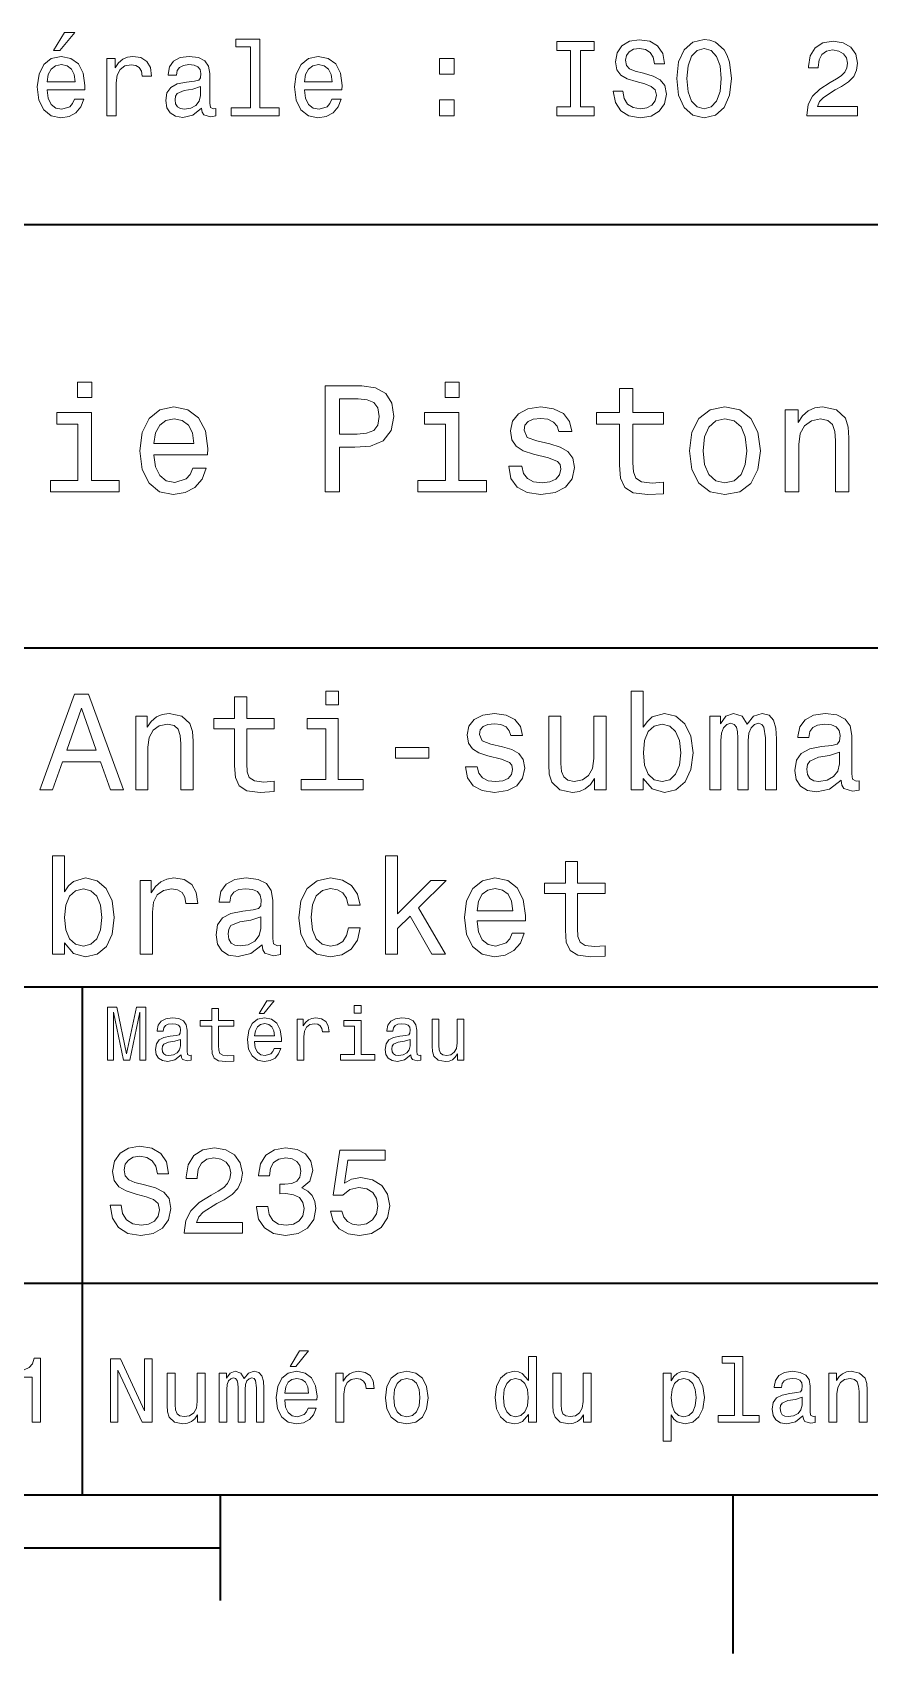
# Model space of a CAD drawing. Extents: x 0 to 297, y 0 to 210.
# Drawn here: x 189.6 to 229.2, y 2.5 to 79.1 of the extents above; entities that cross this region are included whole.
import ezdxf

# ---------------------------------------------------------------- set-up
doc = ezdxf.new("R2010")
doc.units = 0

msp = doc.modelspace()

# ---------------------------------------------------------------- linework, layer by layer
at = {"color": 7, "lineweight": 35}
for p, q in [((97, 70), (287, 70)), ((162, 50), (287, 50)), ((162, 34), (287, 34)), ((162, 20), (287, 20)), ((10, 10), (287, 10)), ((97, 10), (287, 10)), ((98.5, 7.5), (198.5, 7.5))]:
    msp.add_line(p, q, dxfattribs=at)
at = {"color": 7, "lineweight": 35, "ltscale": 0.35}
msp.add_line((192, 20), (192, 34), dxfattribs=at)
at = {"color": 7, "lineweight": 35, "ltscale": 0.25}
msp.add_line((192, 10), (192, 20), dxfattribs=at)
at = {"color": 7, "lineweight": 35, "ltscale": 0.125}
msp.add_line((198.5, 10), (198.5, 5), dxfattribs=at)
at = {"color": 7, "lineweight": 35, "ltscale": 0.1875}
msp.add_line((222.699997, 10), (222.699997, 2.5), dxfattribs=at)
at = {"color": 7, "lineweight": 13}
for points in [[(190.638321, 78.219742), (190.935883, 78.219742), (191.636887, 79.077087), (191.142639, 79.077087)], [(199.932983, 78.391212), (199.932983, 75.516571), (199.020172, 75.516571), (199.020172, 75.143372), (201.284576, 75.143372), (201.284576, 75.516571), (200.376801, 75.516571), (200.376801, 78.764412), (199.23703, 78.764412), (199.23703, 78.391212)], [(215.042496, 75.567001), (214.396973, 75.567001), (214.396973, 75.143372), (216.152008, 75.143372), (216.152008, 75.567001), (215.50647, 75.567001), (215.50647, 78.219742), (216.152008, 78.219742), (216.152008, 78.643372), (214.396973, 78.643372), (214.396973, 78.219742), (215.042496, 78.219742)], [(217.513672, 76.298271), (217.054749, 76.298271), (217.155609, 75.763687), (217.407776, 75.370316), (217.796097, 75.133286), (218.320587, 75.047554), (218.840057, 75.128242), (219.228378, 75.350143), (219.475494, 75.698128), (219.566269, 76.157059), (219.490631, 76.570602), (219.278809, 76.837898), (218.935867, 77.014412), (218.476929, 77.145531), (218.083557, 77.241356), (217.826355, 77.352303), (217.680115, 77.513687), (217.634705, 77.765854), (217.680115, 77.992798), (217.811218, 78.164268), (218.012955, 78.280258), (218.290344, 78.320602), (218.572754, 78.270172), (218.794647, 78.134003), (218.940918, 77.907059), (219.011505, 77.599426), (219.470459, 77.599426), (219.470459, 77.609512), (219.389755, 78.083572), (219.152725, 78.4366), (218.779526, 78.658501), (218.275208, 78.734146), (217.82132, 78.658501), (217.468292, 78.446686), (217.241333, 78.118874), (217.160645, 77.695244), (217.226212, 77.317001), (217.417847, 77.059799), (217.720459, 76.888329), (218.134003, 76.757202), (218.542496, 76.641212), (218.850128, 76.530258), (219.036743, 76.368874), (219.102295, 76.106628), (219.041779, 75.83934), (218.885437, 75.637611), (218.648407, 75.511528), (218.340759, 75.471184), (217.997833, 75.526657), (217.73558, 75.688042), (217.569153, 75.950287)], [(220.050415, 76.893372), (220.141205, 76.106628), (220.403442, 75.526657), (220.811951, 75.168587), (221.346527, 75.047554), (221.876068, 75.168587), (222.289612, 75.526657), (222.546814, 76.106628), (222.642639, 76.893372), (222.546814, 77.675072), (222.435867, 77.992798), (222.289612, 78.255043), (221.876068, 78.613113), (221.623901, 78.703888), (221.346527, 78.739197), (220.806915, 78.613113), (220.398407, 78.260086), (220.141205, 77.680115)], [(220.534576, 76.893372), (220.590057, 77.503601), (220.75647, 77.952446), (221.013672, 78.224785), (221.346527, 78.320602), (221.674347, 78.224785), (221.931549, 77.947403), (222.097977, 77.498558), (222.158493, 76.893372), (222.097977, 76.283142), (221.931549, 75.834297), (221.674347, 75.561958), (221.346527, 75.471184), (221.013672, 75.561958), (220.75647, 75.834297), (220.590057, 76.278099)], [(226.188034, 75.143372), (228.593658, 75.143372), (228.593658, 75.577087), (226.692352, 75.577087), (226.798279, 75.814117), (226.979828, 76.010803), (227.539612, 76.368874), (227.837173, 76.520172), (228.170029, 76.73703), (228.407059, 76.989197), (228.543228, 77.286743), (228.593658, 77.624641), (228.507919, 78.048271), (228.270889, 78.381126), (227.907776, 78.592941), (227.438751, 78.668587), (226.954605, 78.582855), (226.586456, 78.345818), (226.349426, 77.967583), (226.268738, 77.4683), (226.268738, 77.397697), (226.727661, 77.397697), (226.727661, 77.438042), (226.773041, 77.780983), (226.90921, 78.033142), (227.126068, 78.194527), (227.413544, 78.25), (227.706055, 78.19957), (227.922913, 78.073486), (228.064117, 77.876801), (228.114548, 77.629684), (228.079254, 77.397697), (227.983429, 77.201012), (227.822052, 77.029541), (227.600143, 76.878242), (227.302582, 76.716858), (226.80835, 76.404175), (226.460373, 76.071327), (226.253601, 75.66787), (226.188034, 75.158501)], [(190.330688, 76.368874), (192.105896, 76.368874), (192.110947, 76.575645), (192.030258, 77.155617), (191.80835, 77.58934), (191.455322, 77.851585), (190.986313, 77.947403), (190.527374, 77.846542), (190.174347, 77.564117), (189.947403, 77.105186), (189.866714, 76.5), (189.942352, 75.879684), (190.169312, 75.425789), (190.517288, 75.143372), (190.971176, 75.047554), (191.364548, 75.113113), (191.687317, 75.284584), (191.924347, 75.556915), (192.060516, 75.920029), (191.62175, 75.920029), (191.530975, 75.7183), (191.399857, 75.567001), (191.026657, 75.445969), (190.739197, 75.501442), (190.522339, 75.677956), (190.381119, 75.965416), (190.330688, 76.353745)], [(190.330688, 76.742073), (190.386169, 77.090057), (190.522339, 77.34726), (190.729095, 77.503601), (191.001434, 77.559074), (191.268738, 77.503601), (191.475494, 77.34726), (191.601578, 77.090057), (191.646973, 76.742073)], [(193.144806, 75.143372), (193.588608, 75.143372), (193.588608, 76.691643), (193.634003, 77.064842), (193.770172, 77.33213), (193.992065, 77.493515), (194.289612, 77.548988), (194.51152, 77.513687), (194.677948, 77.412827), (194.778809, 77.241356), (194.814117, 77.009369), (195.26297, 77.009369), (195.202454, 77.41787), (195.036011, 77.710373), (194.758636, 77.886887), (194.380402, 77.947403), (194.123199, 77.907059), (193.901291, 77.806198), (193.704605, 77.634727), (193.548264, 77.40274), (193.548264, 77.851585), (193.144806, 77.851585)], [(197.623199, 75.496399), (197.623199, 75.48127), (197.648407, 75.309799), (197.72406, 75.188759), (198.041779, 75.092941), (198.288895, 75.133286), (198.288895, 75.476227), (198.182983, 75.461098), (198.041779, 75.526657), (198.016571, 75.728386), (198.016571, 77.130402), (197.956055, 77.488472), (197.779541, 77.740631), (197.471893, 77.89193), (197.038177, 77.947403), (196.614548, 77.886887), (196.301865, 77.715416), (196.105179, 77.448128), (196.039612, 77.0951), (196.039612, 77.064842), (196.438034, 77.064842), (196.473343, 77.276657), (196.58429, 77.427956), (196.765839, 77.51873), (197.023041, 77.554031), (197.270172, 77.528816), (197.446686, 77.453171), (197.552582, 77.322044), (197.587891, 77.140488), (197.567719, 76.928673), (197.48703, 76.822769), (197.285294, 76.772331), (196.907059, 76.731987), (196.473343, 76.641212), (196.165695, 76.479828), (195.984146, 76.227669), (195.928665, 75.854469), (195.979095, 75.521614), (196.135437, 75.274498), (196.387604, 75.118156), (196.73558, 75.062683), (197.204605, 75.168587)], [(202.474777, 76.368874), (204.25, 76.368874), (204.255035, 76.575645), (204.174347, 77.155617), (203.952438, 77.58934), (203.599411, 77.851585), (203.130402, 77.947403), (202.671463, 77.846542), (202.318436, 77.564117), (202.091492, 77.105186), (202.010803, 76.5), (202.086456, 75.879684), (202.313385, 75.425789), (202.661377, 75.143372), (203.115265, 75.047554), (203.508636, 75.113113), (203.831406, 75.284584), (204.068436, 75.556915), (204.204605, 75.920029), (203.765839, 75.920029), (203.675064, 75.7183), (203.543945, 75.567001), (203.170746, 75.445969), (202.88327, 75.501442), (202.666412, 75.677956), (202.525208, 75.965416), (202.474777, 76.353745)], [(202.474777, 76.742073), (202.530243, 77.090057), (202.666412, 77.34726), (202.873199, 77.503601), (203.145523, 77.559074), (203.412811, 77.503601), (203.619598, 77.34726), (203.745667, 77.090057), (203.791061, 76.742073)], [(208.854462, 77.100143), (209.550415, 77.100143), (209.550415, 77.851585), (208.854462, 77.851585)], [(197.572754, 76.091499), (197.512238, 75.829254), (197.350861, 75.627518), (197.10878, 75.496399), (196.811234, 75.451012), (196.619598, 75.476227), (196.483429, 75.556915), (196.39769, 75.698128), (196.372467, 75.894814), (196.392639, 76.071327), (196.473343, 76.197403), (196.796112, 76.338615), (197.204605, 76.399132), (197.572754, 76.520172)], [(208.854462, 75.143372), (209.550415, 75.143372), (209.550415, 75.894814), (208.854462, 75.894814)], [(192.439484, 62.554031), (191.769455, 62.554031), (191.769455, 61.833572), (192.439484, 61.833572)], [(203.462524, 57.381123), (204.125351, 57.381123), (204.125351, 59.492073), (204.860229, 59.492073), (205.602295, 59.528095), (206.193085, 59.780258), (206.574921, 60.270172), (206.704605, 60.940201), (206.603745, 61.559795), (206.315552, 62.013687), (205.840057, 62.287464), (205.191635, 62.381123), (203.462524, 62.381123)], [(209.788177, 62.554031), (209.118149, 62.554031), (209.118149, 61.833572), (209.788177, 61.833572)], [(217.353027, 60.579971), (217.353027, 58.64193), (217.396255, 58.015129), (217.597992, 57.582851), (218.001434, 57.330688), (218.685883, 57.244236), (219.43515, 57.280258), (219.43515, 57.827808), (218.887604, 57.78458), (218.390488, 57.842216), (218.123917, 58.022331), (218.008652, 58.324928), (217.98703, 58.75), (217.98703, 60.579971), (219.43515, 60.579971), (219.43515, 61.120316), (217.98703, 61.120316), (217.98703, 62.251438), (217.353027, 62.251438), (217.353027, 61.120316), (216.257935, 61.120316), (216.257935, 60.579971)], [(195.37175, 59.131844), (197.907776, 59.131844), (197.914978, 59.427231), (197.799713, 60.255764), (197.482712, 60.875359), (196.978378, 61.25), (196.30835, 61.386887), (195.65274, 61.242794), (195.148407, 60.839336), (194.824203, 60.183716), (194.708923, 59.319164), (194.817001, 58.432995), (195.141205, 57.78458), (195.638321, 57.381123), (196.286743, 57.244236), (196.848694, 57.337894), (197.309799, 57.582851), (197.648407, 57.971901), (197.842941, 58.490631), (197.216141, 58.490631), (197.086456, 58.20245), (196.899139, 57.986309), (196.365997, 57.8134), (195.955322, 57.892651), (195.645538, 58.14481), (195.443802, 58.555473), (195.37175, 59.110229)], [(205.01152, 61.76873), (205.443802, 61.725502), (205.760803, 61.588615), (205.94812, 61.336452), (206.01297, 60.940201), (205.940918, 60.522331), (205.746399, 60.270172), (205.414978, 60.140488), (204.96109, 60.104465), (204.125351, 60.104465), (204.125351, 61.76873)], [(214.060516, 59.636166), (213.44812, 59.780258), (212.994232, 59.945965), (212.842941, 60.28458), (212.886169, 60.522331), (213.03746, 60.695244), (213.282425, 60.803314), (213.635437, 60.846542), (213.97406, 60.803314), (214.240631, 60.67363), (214.413544, 60.479107), (214.485596, 60.219738), (215.105194, 60.219738), (215.105194, 60.23415), (214.997116, 60.70245), (214.701721, 61.069885), (214.240631, 61.30043), (213.635437, 61.386887), (213.023056, 61.30043), (212.57637, 61.062679), (212.29538, 60.709652), (212.208939, 60.262966), (212.273773, 59.830688), (212.475494, 59.528095), (212.806915, 59.311958), (213.289627, 59.16066), (213.995682, 58.987751), (214.427948, 58.807636), (214.543228, 58.663544), (214.586456, 58.447407), (214.521606, 58.180836), (214.348694, 57.979107), (214.067719, 57.849422), (213.693085, 57.806194), (213.296829, 57.849422), (213.008636, 58.000721), (212.814117, 58.245674), (212.734863, 58.584293), (212.122482, 58.584293), (212.223343, 58.007923), (212.518738, 57.590057), (212.98703, 57.337894), (213.635437, 57.244236), (214.312683, 57.337894), (214.809799, 57.590057), (215.112396, 57.993515), (215.220459, 58.519451), (215.141205, 58.973343), (214.917862, 59.283138), (214.55043, 59.484871)], [(220.65274, 59.311958), (220.768005, 58.432995), (221.099426, 57.78458), (221.625366, 57.381123), (222.331421, 57.244236), (223.030258, 57.381123), (223.556198, 57.777374), (223.887604, 58.425793), (224.010086, 59.311958), (223.887604, 60.190922), (223.556198, 60.846542), (223.030258, 61.242794), (222.331421, 61.386887), (221.625366, 61.242794), (221.099426, 60.839336), (220.768005, 60.190922)], [(225.177246, 57.381123), (225.811249, 57.381123), (225.811249, 59.614552), (225.876083, 60.12608), (226.085022, 60.500717), (226.409225, 60.731266), (226.841507, 60.817722), (227.187317, 60.745674), (227.403458, 60.551151), (227.511536, 60.226944), (227.547546, 59.794666), (227.547546, 57.381123), (228.181564, 57.381123), (228.181564, 59.924351), (228.15274, 60.435879), (228.023056, 60.86095), (227.597992, 61.25), (226.935165, 61.386887), (226.567719, 61.336452), (226.257935, 61.199566), (225.991364, 60.969017), (225.782425, 60.659222), (225.782425, 61.25), (225.177246, 61.25)], [(192.417862, 57.914265), (192.417862, 61.120316), (190.789627, 61.120316), (190.789627, 60.579971), (191.783859, 60.579971), (191.783859, 57.914265), (190.48703, 57.914265), (190.48703, 57.381123), (193.729111, 57.381123), (193.729111, 57.914265)], [(195.37175, 59.664986), (195.451004, 60.162102), (195.645538, 60.529537), (195.940918, 60.75288), (196.329971, 60.83213), (196.711807, 60.75288), (197.007202, 60.529537), (197.187317, 60.162102), (197.252167, 59.664986)], [(209.766571, 57.914265), (209.766571, 61.120316), (208.138321, 61.120316), (208.138321, 60.579971), (209.132568, 60.579971), (209.132568, 57.914265), (207.835724, 57.914265), (207.835724, 57.381123), (211.077805, 57.381123), (211.077805, 57.914265)], [(221.301147, 59.319164), (221.365997, 59.967579), (221.567719, 60.435879), (221.891937, 60.72406), (222.331421, 60.824928), (222.763687, 60.72406), (223.087891, 60.443081), (223.289627, 59.967579), (223.361679, 59.319164), (223.289627, 58.663544), (223.087891, 58.188038), (222.763687, 57.899853), (222.331421, 57.806194), (221.891937, 57.899853), (221.567719, 58.188038), (221.365997, 58.663544)], [(189.980545, 43.304756), (190.577087, 43.304756), (191.05043, 44.627522), (192.846542, 44.627522), (193.319885, 43.304756), (193.929398, 43.304756), (192.282425, 47.811241), (191.621033, 47.811241)], [(199.181549, 46.18372), (199.181549, 44.439484), (199.220459, 43.875362), (199.402023, 43.486313), (199.765137, 43.259369), (200.381119, 43.181557), (201.055481, 43.213978), (201.055481, 43.706772), (200.562683, 43.66787), (200.11528, 43.719742), (199.875366, 43.881847), (199.771606, 44.154179), (199.752167, 44.536743), (199.752167, 46.18372), (201.055481, 46.18372), (201.055481, 46.670029), (199.752167, 46.670029), (199.752167, 47.688042), (199.181549, 47.688042), (199.181549, 46.670029), (198.195969, 46.670029), (198.195969, 46.18372)], [(204.083572, 47.960377), (203.480545, 47.960377), (203.480545, 47.311962), (204.083572, 47.311962)], [(218.471893, 43.842941), (218.893372, 43.343662), (219.470459, 43.181557), (220.015137, 43.304756), (220.44957, 43.674355), (220.721893, 44.264412), (220.825653, 45.048992), (220.721893, 45.833576), (220.443085, 46.417149), (220.015137, 46.780262), (219.470459, 46.909943), (218.899857, 46.741356), (218.666428, 46.533863), (218.471893, 46.255043), (218.471893, 47.960377), (217.901291, 47.960377), (217.901291, 43.304756), (218.471893, 43.304756)], [(191.257919, 45.178677), (191.951736, 47.162827), (192.645538, 45.178677)], [(194.51297, 43.304756), (195.083572, 43.304756), (195.083572, 45.314842), (195.141937, 45.775219), (195.329971, 46.112392), (195.621765, 46.319885), (196.010803, 46.397697), (196.322052, 46.332855), (196.516571, 46.157784), (196.613831, 45.865997), (196.646255, 45.476948), (196.646255, 43.304756), (197.216858, 43.304756), (197.216858, 45.593662), (197.190918, 46.054035), (197.074203, 46.4366), (196.69165, 46.786743), (196.095108, 46.909943), (195.764404, 46.864555), (195.485596, 46.741356), (195.245682, 46.533863), (195.057632, 46.255043), (195.057632, 46.786743), (194.51297, 46.786743)], [(211.832138, 45.334293), (211.280975, 45.463978), (210.872482, 45.613113), (210.736313, 45.91787), (210.775223, 46.131844), (210.911377, 46.287464), (211.131851, 46.384727), (211.44957, 46.423634), (211.754318, 46.384727), (211.994232, 46.268013), (212.149857, 46.092941), (212.214691, 45.859512), (212.772339, 45.859512), (212.772339, 45.872478), (212.675079, 46.293949), (212.409225, 46.624641), (211.994232, 46.832134), (211.44957, 46.909943), (210.898422, 46.832134), (210.496399, 46.618156), (210.243515, 46.300434), (210.16571, 45.898415), (210.22406, 45.509369), (210.405624, 45.237034), (210.703888, 45.042507), (211.138336, 44.906342), (211.773773, 44.750721), (212.162827, 44.588619), (212.266571, 44.458935), (212.305481, 44.264412), (212.247116, 44.024498), (212.091492, 43.842941), (211.838623, 43.726227), (211.501434, 43.687321), (211.144806, 43.726227), (210.885452, 43.862392), (210.710373, 44.082855), (210.639053, 44.387608), (210.087891, 44.387608), (210.17868, 43.868877), (210.444519, 43.492798), (210.865997, 43.26585), (211.44957, 43.181557), (212.059082, 43.26585), (212.506485, 43.492798), (212.778824, 43.855907), (212.876083, 44.32925), (212.804749, 44.737755), (212.603745, 45.016571), (212.273056, 45.198128)], [(216.714691, 46.786743), (216.144089, 46.786743), (216.144089, 44.776657), (216.079254, 44.309799), (215.891205, 43.972622), (215.599426, 43.765129), (215.216858, 43.700291), (214.912109, 43.752163), (214.717575, 43.907784), (214.607346, 44.173634), (214.581421, 44.549713), (214.581421, 46.786743), (214.010803, 46.786743), (214.010803, 44.497841), (214.030258, 44.037464), (214.153458, 43.6549), (214.529541, 43.304756), (215.132568, 43.181557), (215.456772, 43.226948), (215.735596, 43.343662), (215.97551, 43.54467), (216.170029, 43.836456), (216.170029, 43.304756), (216.714691, 43.304756)], [(221.610229, 43.304756), (222.135437, 43.304756), (222.135437, 45.632565), (222.167862, 45.982712), (222.265137, 46.235592), (222.414261, 46.384727), (222.608795, 46.443085), (222.764404, 46.391212), (222.868164, 46.261528), (222.920029, 46.041069), (222.939484, 45.749279), (222.939484, 43.304756), (223.432281, 43.304756), (223.432281, 45.632565), (223.464691, 45.976227), (223.561951, 46.229107), (223.717575, 46.384727), (223.912109, 46.443085), (224.067719, 46.391212), (224.171478, 46.261528), (224.236313, 45.749279), (224.236313, 43.304756), (224.761536, 43.304756), (224.761536, 45.710377), (224.729111, 46.209656), (224.625366, 46.59222), (224.417862, 46.825649), (224.080688, 46.909943), (223.68515, 46.780262), (223.380402, 46.404179), (223.140488, 46.773777), (222.738464, 46.909943), (222.368866, 46.780262), (222.115997, 46.417149), (222.115997, 46.786743), (221.610229, 46.786743)], [(227.809082, 43.758648), (227.809082, 43.739193), (227.841492, 43.518734), (227.938751, 43.363113), (228.34726, 43.239914), (228.664978, 43.291786), (228.664978, 43.732712), (228.528809, 43.713257), (228.34726, 43.79755), (228.314835, 44.056919), (228.314835, 45.859512), (228.23703, 46.319885), (228.010086, 46.644093), (227.614548, 46.838619), (227.056915, 46.909943), (226.512238, 46.832134), (226.110229, 46.611671), (225.857346, 46.268013), (225.773056, 45.814121), (225.773056, 45.775219), (226.285309, 45.775219), (226.330688, 46.04755), (226.473343, 46.242077), (226.706772, 46.358791), (227.03746, 46.404179), (227.355194, 46.371758), (227.582123, 46.274498), (227.718292, 46.105907), (227.763687, 45.872478), (227.737747, 45.600143), (227.634003, 45.463978), (227.374634, 45.399136), (226.888336, 45.347263), (226.330688, 45.230549), (225.93515, 45.023056), (225.701721, 44.698849), (225.630402, 44.219021), (225.695251, 43.791069), (225.896255, 43.473343), (226.220459, 43.272335), (226.667862, 43.201012), (227.270889, 43.337177)], [(204.064117, 43.784584), (204.064117, 46.670029), (202.598709, 46.670029), (202.598709, 46.18372), (203.493515, 46.18372), (203.493515, 43.784584), (202.32637, 43.784584), (202.32637, 43.304756), (205.244232, 43.304756), (205.244232, 43.784584)], [(220.242081, 45.048992), (220.177231, 44.46542), (220.002167, 44.037464), (219.723343, 43.778099), (219.373199, 43.693806), (218.990631, 43.778099), (218.711823, 44.037464), (218.536743, 44.458935), (218.478394, 45.048992), (218.536743, 45.632565), (218.711823, 46.054035), (218.990631, 46.306919), (219.373199, 46.397697), (219.723343, 46.306919), (220.002167, 46.04755), (220.177231, 45.626083)], [(206.780975, 44.789627), (208.350143, 44.789627), (208.350143, 45.301876), (206.780975, 45.301876)], [(227.744232, 44.523777), (227.666428, 44.1866), (227.458923, 43.927235), (227.14769, 43.758648), (226.765137, 43.700291), (226.518738, 43.732712), (226.343658, 43.836456), (226.233429, 44.018013), (226.201004, 44.270893), (226.226944, 44.497841), (226.330688, 44.659943), (226.745667, 44.841499), (227.270889, 44.919308), (227.744232, 45.074928)], [(191.14769, 36.068443), (191.569168, 35.569164), (192.146255, 35.407059), (192.690918, 35.530258), (193.125366, 35.899857), (193.39769, 36.489914), (193.501434, 37.274494), (193.39769, 38.059078), (193.118881, 38.642651), (192.690918, 39.005764), (192.146255, 39.135445), (191.575653, 38.966858), (191.342224, 38.759365), (191.14769, 38.480545), (191.14769, 40.185879), (190.577087, 40.185879), (190.577087, 35.530258), (191.14769, 35.530258)], [(206.301147, 35.530258), (206.871765, 35.530258), (206.871765, 36.755764), (207.468292, 37.332851), (208.492798, 35.530258), (209.134735, 35.530258), (207.857346, 37.728386), (209.167145, 39.012245), (208.447403, 39.012245), (206.871765, 37.443081), (206.871765, 40.185879), (206.301147, 40.185879)], [(214.795395, 38.409222), (214.795395, 36.664986), (214.83429, 36.100864), (215.015854, 35.711815), (215.378967, 35.484871), (215.994965, 35.407059), (216.669312, 35.43948), (216.669312, 35.932274), (216.176514, 35.893372), (215.729111, 35.945244), (215.489197, 36.107349), (215.385452, 36.379681), (215.365997, 36.762245), (215.365997, 38.409222), (216.669312, 38.409222), (216.669312, 38.895531), (215.365997, 38.895531), (215.365997, 39.913544), (214.795395, 39.913544), (214.795395, 38.895531), (213.809799, 38.895531), (213.809799, 38.409222)], [(194.726944, 35.530258), (195.297546, 35.530258), (195.297546, 37.520893), (195.355911, 38.000721), (195.530975, 38.344379), (195.816284, 38.551872), (196.198853, 38.623199), (196.484146, 38.577808), (196.69812, 38.448124), (196.827805, 38.227665), (196.873199, 37.929394), (197.450287, 37.929394), (197.372482, 38.454609), (197.158508, 38.830692), (196.80188, 39.057636), (196.315567, 39.135445), (195.984863, 39.083572), (195.69957, 38.953888), (195.446686, 38.733429), (195.245682, 38.435158), (195.245682, 39.012245), (194.726944, 39.012245)], [(200.484863, 35.98415), (200.484863, 35.964695), (200.517288, 35.744236), (200.614548, 35.588615), (201.023056, 35.465416), (201.340775, 35.517288), (201.340775, 35.958214), (201.204605, 35.938759), (201.023056, 36.023052), (200.990631, 36.282421), (200.990631, 38.085014), (200.912827, 38.545387), (200.685883, 38.869595), (200.290344, 39.064121), (199.732712, 39.135445), (199.188034, 39.057636), (198.786026, 38.837173), (198.533142, 38.493515), (198.448853, 38.039623), (198.448853, 38.000721), (198.96109, 38.000721), (199.006485, 38.273052), (199.149139, 38.467579), (199.382568, 38.584293), (199.713257, 38.629681), (200.030975, 38.59726), (200.257919, 38.5), (200.394089, 38.331409), (200.439484, 38.09798), (200.413544, 37.825645), (200.309799, 37.68948), (200.05043, 37.624638), (199.564117, 37.572765), (199.006485, 37.456051), (198.610947, 37.248558), (198.377518, 36.924351), (198.306198, 36.444523), (198.371033, 36.016571), (198.572052, 35.698845), (198.896255, 35.497837), (199.343658, 35.426514), (199.946686, 35.562679)], [(204.53746, 37.858067), (205.101593, 37.858067), (204.984863, 38.376801), (204.706055, 38.785301), (204.271606, 39.038185), (203.707489, 39.135445), (203.085022, 39.005764), (202.611664, 38.642651), (202.3134, 38.052593), (202.209656, 37.261528), (202.306915, 36.476944), (202.598709, 35.893372), (203.059082, 35.530258), (203.688034, 35.407059), (204.245682, 35.504322), (204.680115, 35.776657), (204.978394, 36.204609), (205.108063, 36.775215), (204.5634, 36.775215), (204.466141, 36.412102), (204.284576, 36.139767), (204.025223, 35.97118), (203.707489, 35.919308), (203.311966, 36.003601), (203.026657, 36.262966), (202.851593, 36.684437), (202.793228, 37.280979), (202.851593, 37.864552), (203.033142, 38.286022), (203.324921, 38.545387), (203.707489, 38.636166), (204.044662, 38.577808), (204.297546, 38.428673), (204.466141, 38.182274)], [(210.626083, 37.105907), (212.908508, 37.105907), (212.914978, 37.371758), (212.811249, 38.117435), (212.52594, 38.675072), (212.072052, 39.012245), (211.469025, 39.135445), (210.878967, 39.005764), (210.425079, 38.642651), (210.133286, 38.052593), (210.029541, 37.274494), (210.126801, 36.476944), (210.418594, 35.893372), (210.865997, 35.530258), (211.44957, 35.407059), (211.955338, 35.491352), (212.370316, 35.711815), (212.675079, 36.061958), (212.850143, 36.528816), (212.286026, 36.528816), (212.169312, 36.269451), (212.000717, 36.074928), (211.520889, 35.919308), (211.151306, 35.990631), (210.872482, 36.217579), (210.690918, 36.587173), (210.626083, 37.086452)], [(192.917862, 37.274494), (192.853027, 36.690922), (192.677948, 36.262966), (192.399139, 36.003601), (192.048996, 35.919308), (191.666428, 36.003601), (191.387604, 36.262966), (191.21254, 36.684437), (191.154175, 37.274494), (191.21254, 37.858067), (191.387604, 38.279537), (191.666428, 38.532421), (192.048996, 38.623199), (192.399139, 38.532421), (192.677948, 38.273052), (192.853027, 37.851585)], [(210.626083, 37.585735), (210.697403, 38.033138), (210.872482, 38.363831), (211.138336, 38.564842), (211.48848, 38.636166), (211.832138, 38.564842), (212.097992, 38.363831), (212.260086, 38.033138), (212.318451, 37.585735)], [(200.420029, 36.749279), (200.342224, 36.412102), (200.13472, 36.152737), (199.823486, 35.98415), (199.440918, 35.925793), (199.194519, 35.958214), (199.019455, 36.061958), (198.909225, 36.243515), (198.876801, 36.496395), (198.90274, 36.723343), (199.006485, 36.885445), (199.421463, 37.067001), (199.946686, 37.14481), (200.420029, 37.30043)], [(193.183716, 30.530979), (193.46109, 30.530979), (193.46109, 32.80043), (193.929398, 30.530979), (194.239197, 30.530979), (194.703888, 32.80043), (194.703888, 30.530979), (194.984863, 30.530979), (194.984863, 33.030979), (194.545395, 33.030979), (194.08429, 30.826368), (193.626801, 33.030979), (193.183716, 33.030979)], [(198.100861, 32.130402), (198.100861, 31.161383), (198.122482, 30.847982), (198.223343, 30.631844), (198.425079, 30.505762), (198.767288, 30.462536), (199.141937, 30.480547), (199.141937, 30.754322), (198.868149, 30.732708), (198.619598, 30.761526), (198.486313, 30.851583), (198.42868, 31.002882), (198.417862, 31.215418), (198.417862, 32.130402), (199.141937, 32.130402), (199.141937, 32.400574), (198.417862, 32.400574), (198.417862, 32.966137), (198.100861, 32.966137), (198.100861, 32.400574), (197.553314, 32.400574), (197.553314, 32.130402)], [(200.341492, 32.728386), (200.554031, 32.728386), (201.054749, 33.340778), (200.701736, 33.340778)], [(205.161377, 33.117435), (204.82637, 33.117435), (204.82637, 32.757202), (205.161377, 32.757202)], [(196.656342, 30.78314), (196.656342, 30.772333), (196.674347, 30.649855), (196.728394, 30.5634), (196.955338, 30.494957), (197.131851, 30.523775), (197.131851, 30.768732), (197.056198, 30.757925), (196.955338, 30.804754), (196.937317, 30.948847), (196.937317, 31.950287), (196.894089, 32.206051), (196.768005, 32.386166), (196.548264, 32.494236), (196.23848, 32.533859), (195.935883, 32.490635), (195.71254, 32.368156), (195.572052, 32.177231), (195.525223, 31.925072), (195.525223, 31.903458), (195.809799, 31.903458), (195.835022, 32.054756), (195.914261, 32.162823), (196.043945, 32.227665), (196.227661, 32.25288), (196.404175, 32.234871), (196.530258, 32.180836), (196.605911, 32.087173), (196.631119, 31.957493), (196.616714, 31.806194), (196.559082, 31.730547), (196.414978, 31.694523), (196.144806, 31.665705), (195.835022, 31.600864), (195.61528, 31.48559), (195.485596, 31.305475), (195.445969, 31.038904), (195.481995, 30.801151), (195.593658, 30.62464), (195.773773, 30.512968), (196.022339, 30.473343), (196.357346, 30.54899)], [(200.121765, 31.40634), (201.389771, 31.40634), (201.393372, 31.554033), (201.335739, 31.9683), (201.177231, 32.278099), (200.925079, 32.465416), (200.590057, 32.533859), (200.262253, 32.461815), (200.010086, 32.260086), (199.847977, 31.932276), (199.790344, 31.5), (199.844376, 31.056915), (200.006485, 30.732708), (200.255051, 30.530979), (200.579254, 30.462536), (200.860229, 30.509365), (201.090775, 30.631844), (201.260086, 30.826368), (201.357346, 31.085733), (201.043945, 31.085733), (200.979111, 30.941643), (200.885452, 30.833572), (200.618881, 30.747118), (200.413544, 30.786743), (200.258652, 30.912823), (200.157776, 31.118155), (200.121765, 31.395533)], [(200.121765, 31.672911), (200.161377, 31.921469), (200.258652, 32.105186), (200.406342, 32.216858), (200.600861, 32.256485), (200.791794, 32.216858), (200.939484, 32.105186), (201.029541, 31.921469), (201.061966, 31.672911)], [(202.131851, 30.530979), (202.448853, 30.530979), (202.448853, 31.636887), (202.481262, 31.903458), (202.578537, 32.094379), (202.73703, 32.209652), (202.94957, 32.249279), (203.108063, 32.224064), (203.226944, 32.152016), (203.298996, 32.029537), (203.324203, 31.863832), (203.644806, 31.863832), (203.601593, 32.155621), (203.482712, 32.364552), (203.284576, 32.490635), (203.014404, 32.533859), (202.830688, 32.505043), (202.672195, 32.432995), (202.531708, 32.310516), (202.420029, 32.144814), (202.420029, 32.465416), (202.131851, 32.465416)], [(205.150574, 30.79755), (205.150574, 32.400574), (204.336456, 32.400574), (204.336456, 32.130402), (204.833572, 32.130402), (204.833572, 30.79755), (204.185165, 30.79755), (204.185165, 30.530979), (205.806198, 30.530979), (205.806198, 30.79755)], [(207.499283, 30.78314), (207.499283, 30.772333), (207.517288, 30.649855), (207.57132, 30.5634), (207.798264, 30.494957), (207.974777, 30.523775), (207.974777, 30.768732), (207.899139, 30.757925), (207.798264, 30.804754), (207.780258, 30.948847), (207.780258, 31.950287), (207.73703, 32.206051), (207.610947, 32.386166), (207.391205, 32.494236), (207.081406, 32.533859), (206.778824, 32.490635), (206.555481, 32.368156), (206.414978, 32.177231), (206.368149, 31.925072), (206.368149, 31.903458), (206.65274, 31.903458), (206.677948, 32.054756), (206.757202, 32.162823), (206.886887, 32.227665), (207.070602, 32.25288), (207.247116, 32.234871), (207.373199, 32.180836), (207.448853, 32.087173), (207.47406, 31.957493), (207.459656, 31.806194), (207.402023, 31.730547), (207.257919, 31.694523), (206.987747, 31.665705), (206.677948, 31.600864), (206.458206, 31.48559), (206.328537, 31.305475), (206.28891, 31.038904), (206.324921, 30.801151), (206.4366, 30.62464), (206.616714, 30.512968), (206.86528, 30.473343), (207.200287, 30.54899)], [(210.010086, 32.465416), (209.693085, 32.465416), (209.693085, 31.348703), (209.657059, 31.089336), (209.552597, 30.902016), (209.390488, 30.786743), (209.177948, 30.750719), (209.008636, 30.779539), (208.900574, 30.865993), (208.83934, 31.013687), (208.824921, 31.222622), (208.824921, 32.465416), (208.507919, 32.465416), (208.507919, 31.193804), (208.518738, 30.93804), (208.587173, 30.725504), (208.796112, 30.530979), (209.131119, 30.462536), (209.311234, 30.487751), (209.466141, 30.552593), (209.599426, 30.664265), (209.707489, 30.826368), (209.707489, 30.530979), (210.010086, 30.530979)], [(196.620316, 31.208212), (196.577087, 31.020893), (196.461823, 30.876801), (196.28891, 30.78314), (196.07637, 30.750719), (195.939484, 30.768732), (195.842224, 30.826368), (195.780975, 30.927233), (195.76297, 31.067722), (195.777374, 31.193804), (195.835022, 31.283861), (196.065567, 31.384726), (196.357346, 31.427954), (196.620316, 31.514408)], [(207.463257, 31.208212), (207.420029, 31.020893), (207.304749, 30.876801), (207.131851, 30.78314), (206.919312, 30.750719), (206.782425, 30.768732), (206.68515, 30.826368), (206.623917, 30.927233), (206.605911, 31.067722), (206.620316, 31.193804), (206.677948, 31.283861), (206.908508, 31.384726), (207.200287, 31.427954), (207.463257, 31.514408)], [(193.824203, 23.680117), (193.299713, 23.680117), (193.414978, 23.069164), (193.703171, 22.619596), (194.146973, 22.348703), (194.746399, 22.250721), (195.340057, 22.342941), (195.783859, 22.596542), (196.066284, 22.994238), (196.170029, 23.518732), (196.083572, 23.991356), (195.841492, 24.296831), (195.44957, 24.49856), (194.925079, 24.648417), (194.47551, 24.757925), (194.181549, 24.884727), (194.014404, 25.069164), (193.96254, 25.357349), (194.014404, 25.616714), (194.164261, 25.812681), (194.394806, 25.945246), (194.711823, 25.991356), (195.034576, 25.933718), (195.288177, 25.778099), (195.455338, 25.518732), (195.536026, 25.167149), (196.060516, 25.167149), (196.060516, 25.178675), (195.968292, 25.720463), (195.697403, 26.12392), (195.270889, 26.377522), (194.694519, 26.463978), (194.175797, 26.377522), (193.772339, 26.135448), (193.51297, 25.760807), (193.420746, 25.276657), (193.495682, 24.844381), (193.714691, 24.550434), (194.060516, 24.354467), (194.533142, 24.204613), (195, 24.072046), (195.351578, 23.945246), (195.564835, 23.760807), (195.639771, 23.461096), (195.570602, 23.155621), (195.391937, 22.925074), (195.121033, 22.780981), (194.769455, 22.734871), (194.377518, 22.798271), (194.077805, 22.98271), (193.887604, 23.282421)], [(196.798264, 22.360231), (199.547546, 22.360231), (199.547546, 22.855909), (197.374634, 22.855909), (197.495682, 23.126802), (197.703171, 23.351585), (198.342941, 23.760807), (198.682999, 23.933718), (199.0634, 24.181557), (199.33429, 24.469742), (199.489914, 24.809799), (199.547546, 25.195967), (199.44957, 25.680117), (199.17868, 26.06052), (198.763687, 26.302595), (198.227661, 26.38905), (197.674347, 26.291067), (197.253601, 26.020174), (196.982712, 25.587896), (196.890488, 25.017292), (196.890488, 24.9366), (197.414978, 24.9366), (197.414978, 24.98271), (197.466858, 25.374641), (197.622482, 25.662825), (197.870316, 25.847263), (198.198853, 25.910664), (198.533142, 25.853027), (198.780975, 25.708935), (198.942368, 25.48415), (199, 25.201729), (198.959656, 24.9366), (198.850143, 24.711817), (198.66571, 24.51585), (198.412109, 24.342941), (198.072052, 24.158503), (197.507202, 23.801153), (197.109512, 23.42075), (196.873199, 22.959656), (196.798264, 22.377522)], [(200.221909, 23.616716), (200.221909, 23.57637), (200.314117, 23.023056), (200.585022, 22.60807), (201.01152, 22.342941), (201.57637, 22.244957), (202.175797, 22.342941), (202.625366, 22.596542), (202.913544, 23), (203.017288, 23.518732), (202.971176, 23.858791), (202.844376, 24.135448), (202.636887, 24.348703), (202.360229, 24.504324), (202.734863, 24.815563), (202.867432, 25.311239), (202.780975, 25.760807), (202.533142, 26.100864), (202.129684, 26.314121), (201.57637, 26.38905), (201.057632, 26.296831), (200.659943, 26.043228), (200.400574, 25.639771), (200.314117, 25.103746), (200.314117, 25.063402), (200.827087, 25.063402), (200.873199, 25.432278), (201.023056, 25.697407), (201.265137, 25.858791), (201.605194, 25.916428), (201.904892, 25.870317), (202.123917, 25.749281), (202.256485, 25.553314), (202.30835, 25.288185), (202.256485, 25.005764), (202.118149, 24.815563), (201.876083, 24.700289), (201.547546, 24.665707), (201.322769, 24.671471), (201.322769, 24.216139), (201.605194, 24.227667), (201.968292, 24.175793), (202.239197, 24.037464), (202.400574, 23.812681), (202.458206, 23.518732), (202.394806, 23.184439), (202.227661, 22.9366), (201.96254, 22.780981), (201.610947, 22.729107), (201.247833, 22.786745), (200.982712, 22.959656), (200.815567, 23.236313), (200.752167, 23.616716)], [(203.714691, 23.40346), (203.841492, 22.930836), (204.123917, 22.56196), (204.53891, 22.331413), (205.069168, 22.244957), (205.651291, 22.348703), (206.106628, 22.631124), (206.394806, 23.080692), (206.504318, 23.657061), (206.406342, 24.193085), (206.129684, 24.613834), (205.697403, 24.884727), (205.138336, 24.98271), (204.706055, 24.913546), (204.371765, 24.723343), (204.533142, 25.801153), (206.285309, 25.801153), (206.285309, 26.273777), (204.146973, 26.273777), (203.829971, 24.152739), (204.291061, 24.152739), (204.625366, 24.423632), (205.05188, 24.521614), (205.420746, 24.458214), (205.703171, 24.273777), (205.881851, 23.991356), (205.945251, 23.628242), (205.881851, 23.265131), (205.697403, 22.98271), (205.414978, 22.804035), (205.05188, 22.740635), (204.746399, 22.780981), (204.510086, 22.913546), (204.337173, 23.121038), (204.250717, 23.40346)], [(189.621033, 13.428675), (190.014404, 13.428675), (190.014404, 16.450289), (189.720459, 16.450289), (189.642639, 16.1866), (189.48703, 16.009367), (189.249268, 15.905621), (188.920746, 15.871038), (188.920746, 15.564121), (189.621033, 15.564121)], [(193.315567, 13.428675), (193.674347, 13.428675), (193.674347, 15.888329), (194.824203, 13.428675), (195.286743, 13.428675), (195.286743, 16.428675), (194.92363, 16.428675), (194.92363, 13.969021), (193.786743, 16.428675), (193.315567, 16.428675)], [(201.809799, 16.065563), (202.06485, 16.065563), (202.66571, 16.800432), (202.242081, 16.800432)], [(213.048996, 13.787464), (213.048996, 13.428675), (213.429398, 13.428675), (213.429398, 16.532421), (213.053314, 16.532421), (213.053314, 15.395534), (212.763687, 15.724064), (212.586456, 15.801874), (212.383286, 15.832133), (212.015854, 15.745678), (211.730545, 15.503603), (211.544662, 15.114553), (211.479828, 14.591499), (211.544662, 14.068444), (211.730545, 13.675073), (212.015854, 13.428675), (212.383286, 13.346542), (212.586456, 13.376801), (212.768005, 13.454611)], [(222.788193, 16.212536), (222.788193, 13.748559), (222.005768, 13.748559), (222.005768, 13.428675), (223.946686, 13.428675), (223.946686, 13.748559), (223.168594, 13.748559), (223.168594, 16.532421), (222.19165, 16.532421), (222.19165, 16.212536)], [(197.798279, 15.75), (197.417862, 15.75), (197.417862, 14.409943), (197.374634, 14.098703), (197.249283, 13.873919), (197.054749, 13.735591), (196.799713, 13.692364), (196.596542, 13.726946), (196.466858, 13.830692), (196.393372, 14.007925), (196.376083, 14.258646), (196.376083, 15.75), (195.995682, 15.75), (195.995682, 14.224064), (196.008652, 13.917148), (196.090775, 13.662104), (196.341492, 13.428675), (196.743515, 13.346542), (196.959656, 13.376801), (197.145538, 13.454611), (197.305481, 13.588617), (197.435165, 13.783141), (197.435165, 13.428675), (197.798279, 13.428675)], [(198.459656, 13.428675), (198.809799, 13.428675), (198.809799, 14.980548), (198.831406, 15.213978), (198.896255, 15.382565), (198.995682, 15.481989), (199.125366, 15.520894), (199.229111, 15.486312), (199.298279, 15.399857), (199.332855, 15.252882), (199.345825, 15.058358), (199.345825, 13.428675), (199.674347, 13.428675), (199.674347, 14.980548), (199.695969, 15.209655), (199.760803, 15.378242), (199.864548, 15.481989), (199.994232, 15.520894), (200.097977, 15.486312), (200.167145, 15.399857), (200.210373, 15.058358), (200.210373, 13.428675), (200.560516, 13.428675), (200.560516, 15.032421), (200.53891, 15.365274), (200.469742, 15.620317), (200.331406, 15.775937), (200.106628, 15.832133), (199.842941, 15.745678), (199.639771, 15.494957), (199.479828, 15.741355), (199.211823, 15.832133), (198.965424, 15.745678), (198.796829, 15.503603), (198.796829, 15.75), (198.459656, 15.75)], [(201.546112, 14.479107), (203.067719, 14.479107), (203.072052, 14.656341), (203.002884, 15.153459), (202.812683, 15.525217), (202.510086, 15.75), (202.108063, 15.832133), (201.714691, 15.745678), (201.412109, 15.503603), (201.217575, 15.110231), (201.148422, 14.591499), (201.213257, 14.059798), (201.407776, 13.67075), (201.706055, 13.428675), (202.095108, 13.346542), (202.432281, 13.402739), (202.708939, 13.549712), (202.912109, 13.783141), (203.028824, 14.09438), (202.65274, 14.09438), (202.574936, 13.92147), (202.46254, 13.791787), (202.142654, 13.688041), (201.896255, 13.735591), (201.710373, 13.886888), (201.58934, 14.133286), (201.546112, 14.466139)], [(201.546112, 14.798992), (201.593658, 15.097262), (201.710373, 15.317724), (201.887604, 15.45173), (202.121033, 15.49928), (202.350143, 15.45173), (202.527374, 15.317724), (202.635452, 15.097262), (202.674347, 14.798992)], [(203.958221, 13.428675), (204.338623, 13.428675), (204.338623, 14.755764), (204.377518, 15.075649), (204.494232, 15.304755), (204.684433, 15.443084), (204.939484, 15.490635), (205.129684, 15.460375), (205.272339, 15.373919), (205.358795, 15.226946), (205.389053, 15.028098), (205.773773, 15.028098), (205.721909, 15.378242), (205.579254, 15.628963), (205.341492, 15.78026), (205.017288, 15.832133), (204.796829, 15.797551), (204.606628, 15.711096), (204.438034, 15.564121), (204.304031, 15.365274), (204.304031, 15.75), (203.958221, 15.75)], [(206.305481, 14.587176), (206.374634, 14.059798), (206.573486, 13.67075), (206.889053, 13.428675), (207.312683, 13.346542), (207.731995, 13.428675), (208.047546, 13.666427), (208.246399, 14.055476), (208.319885, 14.587176), (208.246399, 15.114553), (208.047546, 15.507925), (207.731995, 15.745678), (207.312683, 15.832133), (206.889053, 15.745678), (206.573486, 15.503603), (206.374634, 15.114553)], [(206.694519, 14.591499), (206.733429, 14.980548), (206.854462, 15.261528), (207.048996, 15.434439), (207.312683, 15.494957), (207.572052, 15.434439), (207.766571, 15.26585), (207.887604, 14.980548), (207.930832, 14.591499), (207.887604, 14.198127), (207.766571, 13.912825), (207.572052, 13.739914), (207.312683, 13.683718), (207.048996, 13.739914), (206.854462, 13.912825), (206.733429, 14.198127)], [(212.44812, 15.490635), (212.698853, 15.430116), (212.889053, 15.261528), (213.001434, 14.980548), (213.044678, 14.591499), (213.001434, 14.198127), (212.889053, 13.917148), (212.698853, 13.744237), (212.44812, 13.688041), (212.210373, 13.744237), (212.028824, 13.917148), (211.907776, 14.20245), (211.868881, 14.591499), (211.907776, 14.976225), (212.028824, 15.257205), (212.210373, 15.430116)], [(216.014404, 15.75), (215.634003, 15.75), (215.634003, 14.409943), (215.590775, 14.098703), (215.465424, 13.873919), (215.270889, 13.735591), (215.015854, 13.692364), (214.812683, 13.726946), (214.682999, 13.830692), (214.609512, 14.007925), (214.592224, 14.258646), (214.592224, 15.75), (214.211823, 15.75), (214.211823, 14.224064), (214.224792, 13.917148), (214.306915, 13.662104), (214.557632, 13.428675), (214.959656, 13.346542), (215.175797, 13.376801), (215.361679, 13.454611), (215.521622, 13.588617), (215.651306, 13.783141), (215.651306, 13.428675), (216.014404, 13.428675)], [(219.788193, 15.391211), (219.788193, 15.75), (219.407776, 15.75), (219.407776, 12.529539), (219.788193, 12.529539), (219.788193, 13.783141), (219.922195, 13.579971), (220.073486, 13.445966), (220.453888, 13.346542), (220.817001, 13.428675), (221.10231, 13.675073), (221.288193, 14.064121), (221.357346, 14.591499), (221.288193, 15.114553), (221.10231, 15.503603), (220.817001, 15.745678), (220.453888, 15.832133), (220.246399, 15.806196), (220.069168, 15.724064), (219.917877, 15.585735)], [(220.389053, 13.688041), (220.134003, 13.744237), (219.948135, 13.917148), (219.831421, 14.198127), (219.792511, 14.591499), (219.831421, 14.980548), (219.948135, 15.261528), (220.134003, 15.430116), (220.389053, 15.490635), (220.622482, 15.430116), (220.808365, 15.257205), (220.925079, 14.976225), (220.968307, 14.591499), (220.925079, 14.20245), (220.808365, 13.917148), (220.622482, 13.744237)], [(226.01297, 13.731268), (226.01297, 13.7183), (226.034592, 13.571326), (226.099426, 13.46758), (226.371765, 13.385448), (226.583588, 13.42003), (226.583588, 13.713977), (226.492798, 13.701009), (226.371765, 13.757205), (226.350159, 13.930116), (226.350159, 15.131845), (226.298279, 15.438761), (226.146973, 15.6549), (225.883286, 15.784582), (225.511536, 15.832133), (225.148422, 15.78026), (224.880402, 15.633286), (224.711823, 15.404179), (224.655624, 15.101585), (224.655624, 15.075649), (224.997131, 15.075649), (225.027374, 15.257205), (225.122482, 15.386889), (225.278107, 15.464698), (225.498566, 15.494957), (225.710388, 15.473343), (225.861679, 15.408502), (225.952454, 15.29611), (225.982712, 15.140491), (225.965424, 14.958934), (225.896255, 14.868156), (225.723343, 14.824928), (225.399139, 14.790346), (225.027374, 14.712537), (224.763687, 14.574208), (224.608078, 14.358069), (224.560516, 14.038185), (224.60376, 13.752882), (224.737762, 13.541066), (224.953888, 13.407061), (225.252167, 13.35951), (225.654175, 13.450289)], [(227.236313, 13.428675), (227.616714, 13.428675), (227.616714, 14.768732), (227.655624, 15.075649), (227.780975, 15.300432), (227.97551, 15.438761), (228.234879, 15.490635), (228.442368, 15.447407), (228.572052, 15.330692), (228.636887, 15.136168), (228.658508, 14.876801), (228.658508, 13.428675), (229.03891, 13.428675), (229.03891, 14.954612), (229.021622, 15.261528), (228.943817, 15.516571), (228.688766, 15.75), (228.291077, 15.832133), (228.070618, 15.801874), (227.884735, 15.719741), (227.724792, 15.581412), (227.599426, 15.395534), (227.599426, 15.75), (227.236313, 15.75)], [(225.969742, 14.241355), (225.917877, 14.016571), (225.779541, 13.84366), (225.572052, 13.731268), (225.317017, 13.692364), (225.15274, 13.713977), (225.036026, 13.783141), (224.96254, 13.904179), (224.940933, 14.072767), (224.958221, 14.224064), (225.027374, 14.332133), (225.304047, 14.453171), (225.654175, 14.505044), (225.969742, 14.60879)]]:
    msp.add_lwpolyline(points, close=True, dxfattribs=at)

doc.saveas('drawing.dxf')
